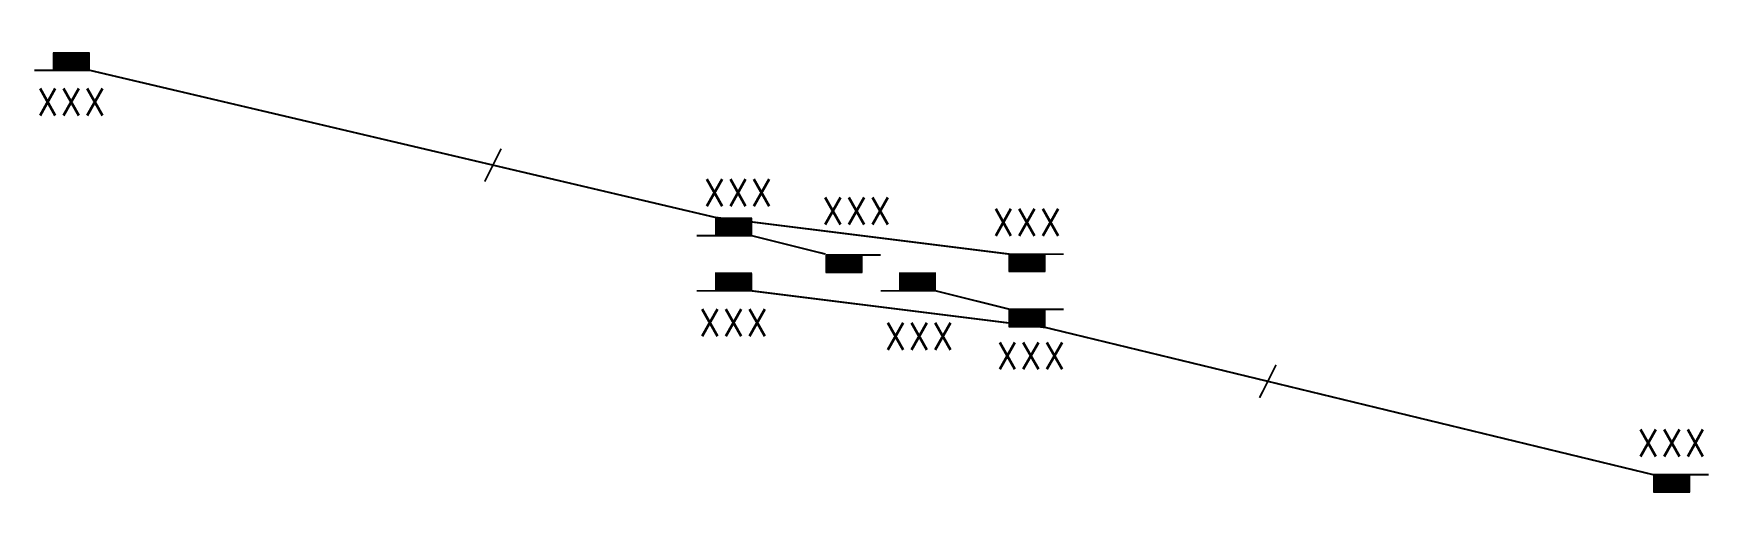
# Model space of a CAD drawing. Extents: x -46 to 45, y -13 to 13.
import ezdxf
from ezdxf.enums import TextEntityAlignment as Align

# ---------------------------------------------------------------- set-up
doc = ezdxf.new("R2010")
doc.units = 0
doc.header["$MEASUREMENT"] = 0
doc.layers.get('0').update_dxf_attribs({"linetype": 'CONTINUOUS'})
doc.layers.add('Replaced', color=3, linetype='CONTINUOUS')
doc.styles.get("Standard").update_dxf_attribs({"font": 'txt.shx', "width": 0.8, "bigfont": 'hztxt.shx'})

# ---------------------------------------------------------------- blocks, each defined once
blk = doc.blocks.new('JYJ_PT_0')
at = {"const_width": 0.1}
blk.add_lwpolyline([(0, 1), (0, -1), (0, -1)], dxfattribs=at)
blk = doc.blocks.new('DC_000')
at = {"color": 7}
for points, const_width in [([(0, 0), (0, 1)], 2), ([(-1, 1), (2, 1)], 0.1)]:
    blk.add_lwpolyline(points, dxfattribs=dict(at, const_width=const_width))
blk.add_lwpolyline([(-0.95, 1), (0.95, 1), (0.95, 0.05), (-0.95, 0.05)], close=True, dxfattribs=at)
at = {"width": 0.8}
blk.add_attdef('BIANHAO', text='', height=2.2, dxfattribs=at).set_placement((0, 2), align=Align.CENTER)

msp = doc.modelspace()

# ---------------------------------------------------------------- linework, layer by layer
at = {"const_width": 0.1}
for points in [[(-43, 11), (-9, 3), (7, 1)], [(-7, 2), (-3, 1)], [(-7, -1), (9, -3), (42, -11)], [(3, -1), (7, -2)]]:
    msp.add_lwpolyline(points, dxfattribs=at)

# ---------------------------------------------------------------- block references
at = {"layer": 'Replaced'}
ref = msp.add_blockref('DC_000', (-44, 12), dxfattribs=dict(at, rotation=180))
ref.add_attrib('BIANHAO', 'xxx', dxfattribs={"height": 2.2, "width": 0.8}).set_placement((-44, 8.533), align=Align.CENTER)
at = {"layer": 'Replaced', "rotation": 333.434948822922}
for p in [(-21.079, 5.842), (21.041, -5.919)]:
    msp.add_blockref('JYJ_PT_0', p, dxfattribs=at)
at = {"layer": 'Replaced'}
ref = msp.add_blockref('DC_000', (-8, 3), dxfattribs=dict(at, rotation=180))
ref.add_attrib('BIANHAO', 'xxx', dxfattribs={"height": 2.2, "width": 0.8}).set_placement((-7.755, 3.604), align=Align.CENTER)
ref = msp.add_blockref('DC_000', (-2, -0.05), dxfattribs=at)
ref.add_attrib('BIANHAO', 'xxx', dxfattribs={"height": 2.2, "width": 0.8}).set_placement((-1.314, 2.604), align=Align.CENTER)
ref = msp.add_blockref('DC_000', (7.95, 0), dxfattribs=at)
ref.add_attrib('BIANHAO', 'xxx', dxfattribs={"height": 2.2, "width": 0.8}).set_placement((7.95, 2), align=Align.CENTER)
ref = msp.add_blockref('DC_000', (-8, 0), dxfattribs=dict(at, rotation=180))
ref.add_attrib('BIANHAO', 'xxx', dxfattribs={"height": 2.2, "width": 0.8}).set_placement((-8, -3.467), align=Align.CENTER)
ref = msp.add_blockref('DC_000', (2, 0), dxfattribs=dict(at, rotation=180))
ref.add_attrib('BIANHAO', 'xxx', dxfattribs={"height": 2.2, "width": 0.8}).set_placement((2.091, -4.2), align=Align.CENTER)
ref = msp.add_blockref('DC_000', (7.95, -3), dxfattribs=at)
ref.add_attrib('BIANHAO', 'xxx', dxfattribs={"height": 2.2, "width": 0.8}).set_placement((8.165, -5.267), align=Align.CENTER)
ref = msp.add_blockref('DC_000', (43, -12), dxfattribs=at)
ref.add_attrib('BIANHAO', 'xxx', dxfattribs={"height": 2.2, "width": 0.8}).set_placement((43, -10), align=Align.CENTER)

doc.saveas('drawing.dxf')
